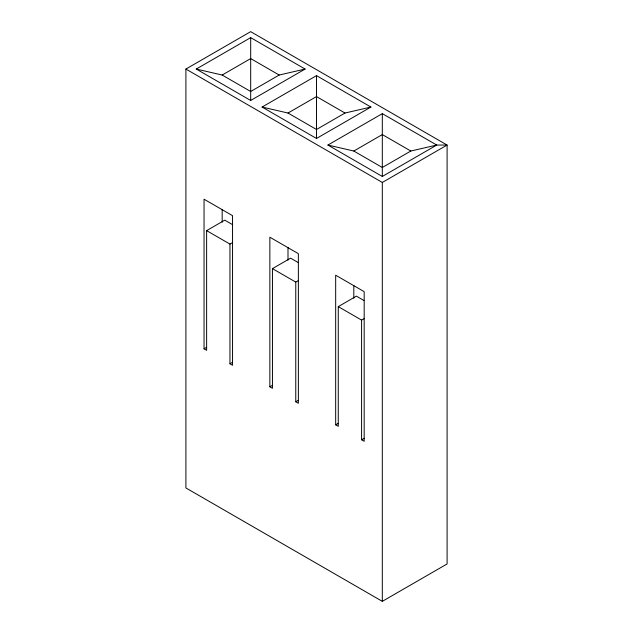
<?xml version="1.0" encoding="UTF-8"?>
<svg xmlns="http://www.w3.org/2000/svg" width="633" height="633" viewBox="0 0 633 633"><rect width="100%" height="100%" fill="white"/><g stroke="black" fill="none" stroke-linecap="round" stroke-linejoin="round"><path stroke-width="0.95" d="M185.904 69.052L250.684 31.65L447.096 145.052L447.096 563.948L382.316 601.35L185.904 487.948L185.904 69.052L382.316 182.454L447.096 145.052L436.73 145.052L410.825 151.034L382.316 167.492L353.815 151.034L327.902 145.052L382.316 113.631L436.73 145.052L382.316 176.465L327.902 145.052M196.27 69.052L250.684 37.632L305.098 69.052L250.684 100.465L196.27 69.052L222.175 75.034L250.684 91.492L279.185 75.034L305.098 69.052M222.175 75.034L250.684 58.576L279.185 75.034M262.086 107.048L316.5 75.636L370.914 107.048L316.5 138.469L262.086 107.048L287.999 113.038L316.5 129.488L345.001 113.038L370.914 107.048M287.999 113.038L316.5 96.58L345.001 113.038M206.627 230.626L229.953 244.093L229.953 363.777L232.54 365.273L232.54 215.663L204.04 199.205L204.04 348.815L206.627 350.31L206.627 230.626L224.77 220.157L232.264 224.486M353.815 151.034L382.316 134.576L410.825 151.034M229.953 244.093L232.422 242.661M272.451 268.629L295.769 282.089L295.769 401.773L298.365 403.268L298.365 253.667L269.856 237.209L269.856 386.818L272.451 388.314L272.451 268.629L290.587 258.153L298.08 262.481M295.769 282.089L298.246 280.664M204.04 348.815L206.516 347.39M229.953 363.777L232.422 362.345M338.267 306.625L361.585 320.092L361.585 439.777L364.181 441.272L364.181 291.663L335.672 275.205L335.672 424.814L338.267 426.31L338.267 306.625L356.403 296.149L363.904 300.477M361.585 320.092L364.062 318.66M269.856 386.818L272.332 385.386M295.769 401.773L298.246 400.349M335.672 424.814L338.149 423.39M361.585 439.777L364.062 438.345M382.316 113.631L382.316 167.175M382.316 167.492L382.316 176.465M382.316 182.454L382.316 601.35M353.815 285.404L353.815 298.198M316.5 75.636L316.5 129.179M316.5 129.488L316.5 138.469M287.999 247.408L287.999 260.203M250.684 37.632L250.684 91.176M250.684 91.492L250.684 100.465M222.175 209.404L222.175 222.199"/></g></svg>
